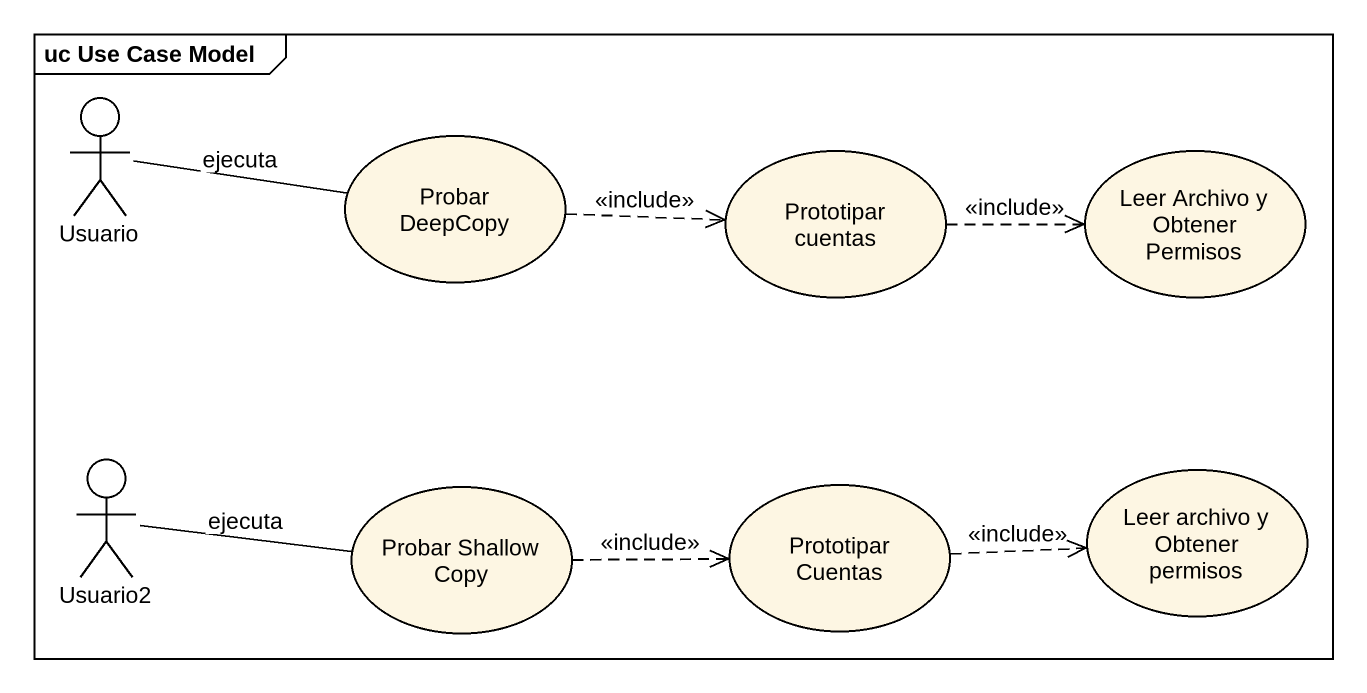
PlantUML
@startuml
mainframe uc Use Case Model
actor Usuario
usecase "Probar DeepCopy" as Probar_DeepCopy
usecase "Prototipar cuentas" as Prototipar_cuentas
usecase "Leer Archivo y Obtener Permisos" as Leer_Archivo_y_Obtener
actor Usuario2
usecase "Leer archivo y Obtener permisos" as Leer_archivo_y_Obtener
usecase "Probar Shallow Copy" as Probar_Shallow_Copy
usecase "Prototipar Cuentas" as Prototipar_Cuentas
Usuario -right- Probar_DeepCopy : ejecuta
Probar_DeepCopy .right.> Prototipar_cuentas : <<include>>
Prototipar_cuentas .right.> Leer_Archivo_y_Obtener : <<include>>
Usuario2 -right- Probar_Shallow_Copy : ejecuta
Probar_Shallow_Copy .right.> Prototipar_Cuentas : <<include>>
Prototipar_Cuentas .right.> Leer_archivo_y_Obtener : <<include>>
@enduml
